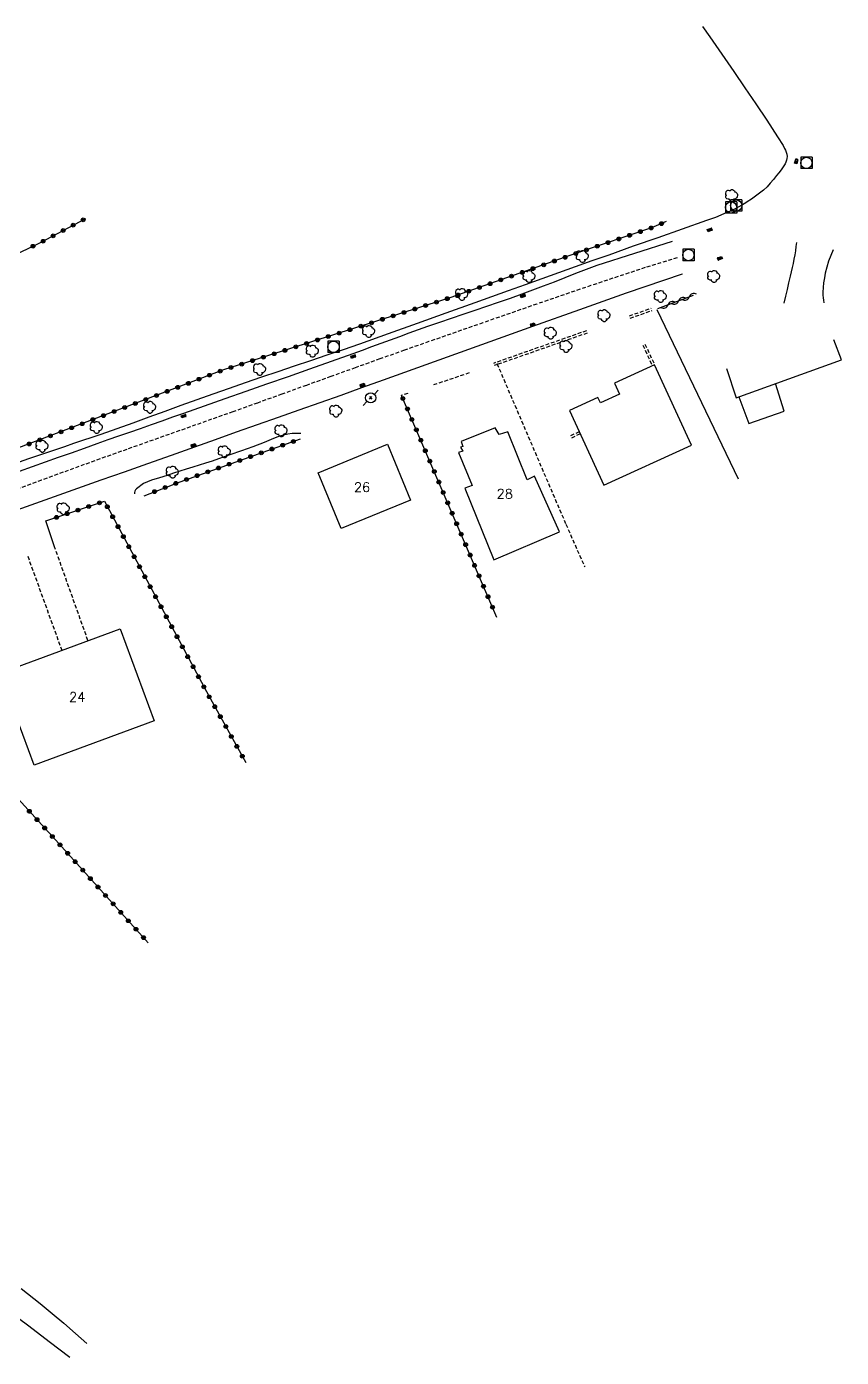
# Model space of a CAD drawing. Header units: millimetres. Extents: x 168000 to 169000, y 126998 to 128000.
# Drawn here: x 168387.4 to 168495, y 127813.6 to 127989.5 of the extents above; entities that cross this region are included whole.
import ezdxf
from ezdxf.enums import TextEntityAlignment as Align

# ---------------------------------------------------------------- set-up
doc = ezdxf.new("R2010")
doc.units = ezdxf.units.MM
doc.linetypes.add('DASHED', pattern=[0.75, 0.5, -0.25])
doc.layers.get('0').update_dxf_attribs({"linetype": 'CONTINUOUS'})
for name, color, linetype in [('W0001', 6, 'DASHED'), ('W0014', 7, 'CONTINUOUS'), ('W0017', 7, 'CONTINUOUS'), ('W0101', 7, 'CONTINUOUS'), ('W0104', 1, 'CONTINUOUS'), ('W0112', 1, 'DASHED'), ('W0211', 2, 'CONTINUOUS'), ('W0300', 7, 'CONTINUOUS'), ('W0310', 3, 'CONTINUOUS'), ('W0323', 7, 'CONTINUOUS'), ('W0333', 7, 'CONTINUOUS'), ('W0401', 7, 'CONTINUOUS'), ('W0420', 7, 'CONTINUOUS'), ('W0473', 7, 'CONTINUOUS'), ('W0991', 7, 'CONTINUOUS')]:
    doc.layers.add(name, color=color, linetype=linetype)
doc.styles.get("Standard").update_dxf_attribs({"font": 'romans.shx', "width": 0.85})

# ---------------------------------------------------------------- blocks, each defined once
blk = doc.blocks.new('T300')
for p, q in [((-0.8, 0.51), (-0.86, 0.34)), ((-0.86, 0.34), (-0.86, 0.17)), ((-0.86, 0.17), (-0.74, 0.06)), ((-0.69, 0.63), (-0.8, 0.51)), ((-0.8, -0.06), (-0.74, 0.06)), ((-0.74, 0.06), (-0.69, 0.11)), ((-0.57, 0.69), (-0.69, 0.63)), ((-0.46, 0.69), (-0.57, 0.69)), ((-0.29, 0.63), (-0.46, 0.69)), ((-0.29, 0.63), (-0.17, 0.74)), ((-0.23, 0.57), (-0.29, 0.63)), ((-0.17, 0.74), (-0.06, 0.8)), ((-0.06, 0.8), (0.06, 0.8)), ((0.06, 0.8), (0.23, 0.74)), ((0.23, 0.74), (0.34, 0.63)), ((0.34, 0.63), (0.4, 0.51)), ((0.46, 0.46), (0.34, 0.46)), ((0.4, 0.51), (0.4, 0.46)), ((0.57, 0.4), (0.46, 0.46)), ((0.57, 0.4), (0.69, 0.29)), ((0.69, 0.29), (0.74, 0.17)), ((0.74, 0.06), (0.69, -0.17)), ((0.74, 0.17), (0.74, 0.06)), ((-0.8, -0.17), (-0.8, -0.06)), ((-0.8, -0.23), (-0.8, -0.17)), ((-0.74, -0.34), (-0.8, -0.23)), ((-0.69, -0.4), (-0.74, -0.34)), ((-0.51, -0.46), (-0.69, -0.4)), ((-0.4, -0.46), (-0.51, -0.46)), ((-0.4, -0.46), (-0.34, -0.46)), ((-0.34, -0.46), (-0.34, -0.4)), ((-0.34, -0.51), (-0.34, -0.46)), ((-0.29, -0.63), (-0.34, -0.51)), ((-0.17, -0.74), (-0.29, -0.63)), ((-0.06, -0.8), (-0.17, -0.74)), ((0.06, -0.8), (-0.06, -0.8)), ((0.17, -0.74), (0.06, -0.8)), ((0.23, -0.69), (0.17, -0.74)), ((0.29, -0.46), (0.23, -0.46)), ((0.29, -0.63), (0.23, -0.69)), ((0.46, -0.4), (0.29, -0.46)), ((0.34, -0.51), (0.29, -0.63)), ((0.34, -0.51), (0.34, -0.46)), ((0.57, -0.34), (0.46, -0.4)), ((0.63, -0.29), (0.57, -0.34)), ((0.69, -0.17), (0.63, -0.29))]:
    blk.add_line(p, q)
blk = doc.blocks.new('T420')
for p, q in [((0.75, 0.75), (-0.75, 0.75)), ((-0.75, 0.75), (-0.75, -0.75)), ((0.75, 0.75), (0.75, -0.75)), ((0.75, -0.75), (-0.75, -0.75))]:
    blk.add_line(p, q)
blk.add_ellipse((0, 0), major_axis=(-0.53, 0.53), ratio=1, start_param=3.926991, end_param=10.210176)
blk = doc.blocks.new('T401')
for p, q in [((-0.3, 0.3), (0, 0.3)), ((-0.3, -0.25), (-0.3, 0.3)), ((-0.3, 0.15), (0, 0.15)), ((-0.3, 0), (0, 0)), ((0, 0.3), (0, -0.25)), ((-0.3, -0.15), (0, -0.15)), ((-0.3, -0.25), (-0.3, -0.3)), ((-0.3, -0.3), (0, -0.3)), ((0, -0.3), (0, -0.25))]:
    blk.add_line(p, q)
blk = doc.blocks.new('T473')
for p, q in [((-0.166667, 0.166667), (0.166667, -0.166667)), ((-0.166667, -0.166667), (0.166667, 0.166667)), ((0.500001, 0.500001), (1.000002, 1.000002)), ((-1.000002, -1.000002), (-0.500001, -0.500001))]:
    blk.add_line(p, q)
blk.add_ellipse((0, 0), major_axis=(0.471405, 0.471405), ratio=1, start_param=5.4977871438, end_param=11.780972451)
blk = doc.blocks.new('t310o')
at = {"color": 0, "linetype": 'Continuous'}
for centre, start, end in [((-0.5, 0.38), 216.8699, 323.1304), ((0.5, -0.37), 36.8699, 143.1303)]:
    blk.add_arc(centre, 0.625, start, end, dxfattribs=at)
blk = doc.blocks.new('t323o')
at = {"color": 0, "linetype": 'Continuous'}
for radius in [0.25, 0.15]:
    blk.add_circle((0, 0), radius, dxfattribs=at)

msp = doc.modelspace()

# ---------------------------------------------------------------- linework, layer by layer
at = {"layer": 'W0001'}
msp.add_lwpolyline([(168473.33, 127958.93), (168469.09, 127957.63), (168461.93, 127955.25), (168454.78, 127952.81), (168447.65, 127950.33), (168440.52, 127947.84), (168437.27, 127946.7), (168434.03, 127945.55), (168430.79, 127944.39), (168427.56, 127943.23), (168424.32, 127942.06), (168421.09, 127940.9), (168417.85, 127939.73), (168414.61, 127938.57), (168411.81, 127937.58), (168409, 127936.58), (168406.2, 127935.59), (168403.39, 127934.59), (168400.59, 127933.6), (168397.79, 127932.6), (168394.98, 127931.59), (168392.19, 127930.58), (168389.31, 127929.53), (168386.45, 127928.47)], dxfattribs=at)
at = {"layer": 'W0014'}
for points in [[(168476.67, 127989.47), (168477.62, 127988.12), (168479.21, 127985.84), (168480.79, 127983.55), (168482.25, 127981.4), (168483.71, 127979.25), (168485.15, 127977.09), (168486.57, 127974.91), (168486.82, 127974.53), (168487.07, 127974.16), (168487.3, 127973.78), (168487.51, 127973.38), (168487.62, 127973.13), (168487.73, 127972.87), (168487.81, 127972.6), (168487.84, 127972.32), (168487.82, 127972.06), (168487.76, 127971.82), (168487.67, 127971.58), (168487.57, 127971.36), (168487.33, 127970.93), (168487.05, 127970.53), (168486.75, 127970.16), (168486.44, 127969.78), (168486.04, 127969.28), (168485.62, 127968.79), (168485.19, 127968.32), (168484.72, 127967.87), (168484.21, 127967.44), (168483.68, 127967.05), (168483.13, 127966.68), (168482.58, 127966.32), (168482.37, 127966.18), (168482.16, 127966.04), (168481.95, 127965.9), (168481.73, 127965.78), (168480.62, 127965.23), (168479.5, 127964.72), (168478.36, 127964.26), (168477.2, 127963.84)], [(168477.2, 127963.84), (168473.97, 127962.71), (168470.74, 127961.58), (168467.51, 127960.44), (168464.28, 127959.29), (168462.06, 127958.51), (168459.85, 127957.72), (168457.64, 127956.92), (168455.43, 127956.13), (168453.22, 127955.34), (168451, 127954.54), (168448.79, 127953.75), (168446.58, 127952.96), (168442.77, 127951.6), (168438.96, 127950.23), (168435.15, 127948.86), (168431.33, 127947.52), (168429.18, 127946.78), (168427.03, 127946.05), (168424.87, 127945.32), (168422.72, 127944.6), (168420.56, 127943.87), (168418.41, 127943.15), (168416.25, 127942.41), (168414.11, 127941.67), (168411.98, 127940.92), (168409.86, 127940.16), (168407.74, 127939.39), (168405.63, 127938.62), (168403.51, 127937.85), (168401.39, 127937.08), (168399.27, 127936.32), (168397.15, 127935.57), (168395.96, 127935.16), (168394.76, 127934.76), (168393.57, 127934.36), (168392.38, 127933.96), (168391.18, 127933.56), (168389.99, 127933.16), (168388.79, 127932.76), (168387.6, 127932.35), (168384.41, 127931.21)], [(168472.65, 127961.07), (168472.65, 127961.07), (168472.65, 127961.07), (168472.65, 127961.07), (168472.65, 127961.07), (168462.72, 127957.92), (168461.29, 127957.38), (168459.88, 127956.83), (168458.46, 127956.28), (168457.05, 127955.72), (168455.63, 127955.17), (168454.21, 127954.63), (168452.79, 127954.1), (168451.24, 127953.55), (168449.68, 127953.01), (168448.13, 127952.47), (168446.57, 127951.95), (168445.01, 127951.42), (168443.46, 127950.89), (168441.9, 127950.36), (168440.35, 127949.82), (168439.11, 127949.38), (168437.87, 127948.94), (168436.63, 127948.49), (168435.4, 127948.04), (168434.16, 127947.59), (168432.92, 127947.14), (168431.69, 127946.69), (168430.45, 127946.25), (168427.6, 127945.23), (168424.76, 127944.22), (168421.91, 127943.21), (168419.07, 127942.2), (168416.32, 127941.23), (168413.57, 127940.27), (168410.83, 127939.3), (168408.08, 127938.34), (168406.65, 127937.84), (168405.22, 127937.34), (168403.8, 127936.84), (168402.37, 127936.34), (168400.94, 127935.85), (168399.52, 127935.35), (168398.09, 127934.85), (168396.66, 127934.34), (168394.95, 127933.74), (168393.24, 127933.12), (168391.52, 127932.51), (168389.81, 127931.9), (168388.1, 127931.28), (168386.38, 127930.67)], [(168384.86, 127925.18), (168387.95, 127926.27), (168391.04, 127927.36), (168394.13, 127928.46), (168397.22, 127929.56), (168400.31, 127930.65), (168403.4, 127931.75), (168406.49, 127932.85), (168409.58, 127933.94), (168412.34, 127934.92), (168415.1, 127935.9), (168417.87, 127936.87), (168420.63, 127937.85), (168423.39, 127938.82), (168426.15, 127939.8), (168428.91, 127940.78), (168431.67, 127941.77), (168434.5, 127942.78), (168437.32, 127943.79), (168440.15, 127944.81), (168442.97, 127945.83), (168445.79, 127946.85), (168448.61, 127947.86), (168451.44, 127948.88), (168454.26, 127949.88), (168460.45, 127952.08), (168466.63, 127954.28), (168474.01, 127956.78), (168474.01, 127956.78)]]:
    msp.add_lwpolyline(points, dxfattribs=at)
at = {"layer": 'W0017'}
for points in [[(168487.44, 127952.94), (168487.66, 127953.83), (168487.88, 127954.71), (168488.09, 127955.6), (168488.3, 127956.49), (168488.43, 127957.05), (168488.56, 127957.62), (168488.68, 127958.18), (168488.79, 127958.75), (168488.89, 127959.3), (168488.98, 127959.85), (168489.06, 127960.41), (168489.14, 127960.96)], [(168493.92, 127959.99), (168493.61, 127959.24), (168493.33, 127958.47), (168493.08, 127957.69), (168492.88, 127956.9), (168492.76, 127956.27), (168492.66, 127955.63), (168492.6, 127955), (168492.57, 127954.36), (168492.58, 127954), (168492.6, 127953.65), (168492.64, 127953.3), (168492.7, 127952.96)], [(168391.05, 127920.74), (168389.89, 127924.14)], [(168386.64, 127822.72), (168387.49, 127822.06), (168388.33, 127821.4), (168389.16, 127820.72), (168390.72, 127819.43), (168392.27, 127818.12), (168393.81, 127816.78), (168395.32, 127815.43)], [(168393.08, 127813.61), (168390.36, 127815.66), (168387.64, 127817.72), (168384.93, 127819.78)]]:
    msp.add_lwpolyline(points, dxfattribs=at)
at = {"layer": 'W0101'}
for points in [[(168481.1, 127940.42), (168495.01, 127945.43), (168494.02, 127948.09)], [(168463.17, 127939.74), (168462.83, 127940.46), (168459.07, 127938.74), (168463.61, 127928.86), (168475.19, 127934.18), (168470.32, 127944.79)], [(168470.32, 127944.79), (168465.05, 127942.37), (168465.71, 127940.91)], [(168479.84, 127944.29), (168481.1, 127940.42)], [(168465.7, 127940.91), (168463.18, 127939.75)]]:
    msp.add_lwpolyline(points, dxfattribs=at)
for points in [[(168449.09, 127919.02), (168457.77, 127922.69), (168454.48, 127930.08), (168453.49, 127929.56), (168450.94, 127935.92), (168449.78, 127935.56), (168449.28, 127936.46), (168444.76, 127934.63), (168445.01, 127933.98), (168444.7, 127933.88), (168444.98, 127933.36), (168444.41, 127933.19), (168446.24, 127928.85), (168445.27, 127928.49)], [(168425.88, 127930.52), (168435.05, 127934.29), (168438.09, 127926.9), (168428.92, 127923.13)], [(168383.86, 127904.05), (168399.71, 127909.9), (168404.22, 127897.71), (168388.36, 127891.86)]]:
    msp.add_lwpolyline(points, close=True, dxfattribs=at)
at = {"layer": 'W0104'}
msp.add_lwpolyline([(168481.48, 127940.56), (168482.77, 127937.02), (168487.44, 127938.64), (168486.31, 127942.29)], dxfattribs=at)
at = {"layer": 'W0112'}
for points in [[(168467, 127951.25), (168469.9, 127952.26)], [(168467.1, 127950.95), (168470.01, 127951.96)], [(168461.33, 127949.28), (168449.03, 127944.97)], [(168461.44, 127948.97), (168449.13, 127944.67)], [(168468.77, 127947.38), (168470.02, 127944.67)], [(168469.06, 127947.52), (168470.32, 127944.8)], [(168449.51, 127944.94), (168458.61, 127923.72), (168461.11, 127918.06)], [(168445.85, 127943.7), (168441.09, 127942.11)], [(168437.73, 127940.99), (168436.83, 127940.73)], [(168459.27, 127935.44), (168460.32, 127935.93)], [(168459.4, 127935.15), (168460.45, 127935.64)], [(168395.46, 127908.34), (168391.05, 127920.74)], [(168387.51, 127919.48), (168392, 127907.06)]]:
    msp.add_lwpolyline(points, dxfattribs=at)
at = {"layer": 'W0211'}
msp.add_lwpolyline([(168423.6, 127935.71), (168423.02, 127935.72), (168422.44, 127935.68), (168421.86, 127935.61), (168421.3, 127935.49), (168420.96, 127935.4), (168420.64, 127935.3), (168420.32, 127935.17), (168420, 127935.04), (168419.69, 127934.9), (168419.38, 127934.77), (168419.06, 127934.63), (168418.75, 127934.51), (168417.24, 127933.95), (168415.74, 127933.41), (168414.22, 127932.87), (168412.71, 127932.34), (168411.86, 127932.06), (168411.01, 127931.79), (168410.16, 127931.53), (168409.31, 127931.27), (168408.46, 127931.01), (168407.61, 127930.74), (168406.76, 127930.46), (168405.93, 127930.15), (168404.91, 127929.83), (168403.85, 127929.52), (168402.8, 127929.09), (168401.89, 127928.41), (168401.77, 127928.26), (168401.68, 127928.09), (168401.63, 127927.9), (168401.61, 127927.71)], dxfattribs=at)
at = {"layer": 'W0310'}
msp.add_lwpolyline([(168475.44, 127953.96), (168470.7, 127952.18)], dxfattribs=at)
at = {"layer": 'W0323'}
for points in [[(168386.3, 127933.79), (168381.23, 127944.44), (168376.67, 127954.91), (168389.2, 127960.93), (168395.18, 127964.12)], [(168471.88, 127963.71), (168469.94, 127962.88), (168460.02, 127959.52), (168443.26, 127953.62), (168413.38, 127944.11), (168386.3, 127933.79)], [(168449.51, 127911.37), (168436.91, 127940.73)], [(168402.88, 127927.48), (168407.64, 127929.33), (168423.53, 127934.98)], [(168389.89, 127924.14), (168397.64, 127926.76), (168411.42, 127901.04), (168416.31, 127892.24)], [(168403.44, 127868.38), (168391.6, 127881.54), (168377.23, 127897.3), (168361.89, 127914.06), (168372.44, 127917.81)]]:
    msp.add_lwpolyline(points, dxfattribs=at)
at = {"layer": 'W0333'}
msp.add_lwpolyline([(168470.64, 127952.11), (168481.36, 127929.73)], dxfattribs=at)

# ---------------------------------------------------------------- block references
at = {"layer": 'W0300'}
for p in [(168480.55, 127967.13), (168460.81, 127959.1), (168453.77, 127956.44), (168478.18, 127956.44), (168444.89, 127954.07), (168471.13, 127953.8), (168463.68, 127951.27), (168432.58, 127949.19), (168456.6, 127948.95), (168425.15, 127946.58), (168458.66, 127947.21), (168418.18, 127944.17), (168403.66, 127939.16), (168428.25, 127938.66), (168396.62, 127936.5), (168421.02, 127936.05), (168389.44, 127934.01), (168413.52, 127933.28), (168406.66, 127930.58), (168392.23, 127925.76)]:
    msp.add_blockref('T300', p, dxfattribs=at)
at = {"layer": 'W0310', "rotation": 200.5883851613513}
for p in [(168473.51, 127953.24), (168474.92, 127953.77), (168472.11, 127952.71)]:
    msp.add_blockref('t310o', p, dxfattribs=at)
at = {"layer": 'W0323'}
for p, rotation in [((168394.84, 127963.94), 28.05049624034602), ((168390.86, 127961.82), 28.05049624034602), ((168392.19, 127962.53), 28.05049624034602), ((168393.51, 127963.23), 28.05049624034602), ((168467.03, 127961.89), 198.7187603182533), ((168468.45, 127962.38), 198.7187603182533), ((168469.87, 127962.86), 198.7187603182533), ((168471.25, 127963.44), 202.9836374164687), ((168388.2, 127960.45), 25.69331430147511), ((168389.54, 127961.11), 28.05049624034602), ((168462.76, 127960.45), 198.7187603182533), ((168464.18, 127960.93), 198.7187603182533), ((168465.61, 127961.41), 198.7187603182533), ((168457.09, 127958.49), 199.4051763172345), ((168458.51, 127958.99), 199.4051763172345), ((168459.92, 127959.49), 199.4051763172345), ((168461.34, 127959.97), 198.7187603182533), ((168452.85, 127956.99), 199.4051763172345), ((168454.26, 127957.49), 199.4051763172345), ((168455.68, 127957.99), 199.4051763172345), ((168447.19, 127955), 199.4051763172345), ((168448.6, 127955.5), 199.4051763172345), ((168450.02, 127956), 199.4051763172345), ((168451.43, 127956.5), 199.4051763172345), ((168441.51, 127953.06), 197.6535282980157), ((168442.94, 127953.52), 197.6535282980157), ((168444.36, 127954), 199.4051763172345), ((168445.78, 127954.5), 199.4051763172345), ((168437.22, 127951.7), 197.6535282980157), ((168438.65, 127952.15), 197.6535282980157), ((168440.08, 127952.61), 197.6535282980157), ((168431.51, 127949.88), 197.6535282980157), ((168432.94, 127950.33), 197.6535282980157), ((168434.37, 127950.79), 197.6535282980157), ((168435.8, 127951.24), 197.6535282980157), ((168425.79, 127948.06), 197.6535282980157), ((168427.22, 127948.51), 197.6535282980157), ((168428.65, 127948.97), 197.6535282980157), ((168430.08, 127949.42), 197.6535282980157), ((168420.07, 127946.24), 197.6535282980157), ((168421.5, 127946.69), 197.6535282980157), ((168422.93, 127947.15), 197.6535282980157), ((168424.36, 127947.6), 197.6535282980157), ((168414.36, 127944.42), 197.6535282980157), ((168415.78, 127944.87), 197.6535282980157), ((168417.21, 127945.33), 197.6535282980157), ((168418.64, 127945.78), 197.6535282980157), ((168410.13, 127942.87), 200.8614964007582), ((168411.53, 127943.4), 200.8614964007582), ((168412.93, 127943.94), 200.8614964007582), ((168404.52, 127940.73), 200.8614964007582), ((168405.93, 127941.27), 200.8614964007582), ((168407.33, 127941.8), 200.8614964007582), ((168408.73, 127942.33), 200.8614964007582), ((168400.32, 127939.13), 200.8614964007582), ((168401.72, 127939.66), 200.8614964007582), ((168403.12, 127940.2), 200.8614964007582), ((168437.08, 127940.32), 113.2331238208271), ((168437.68, 127938.94), 113.2331238208271), ((168396.11, 127937.53), 200.8614964007582), ((168397.52, 127938.06), 200.8614964007582), ((168398.92, 127938.6), 200.8614964007582), ((168438.27, 127937.56), 113.2331238208271), ((168391.91, 127935.92), 200.8614964007582), ((168393.31, 127936.46), 200.8614964007582), ((168394.71, 127936.99), 200.8614964007582), ((168438.86, 127936.18), 113.2331238208271), ((168387.7, 127934.32), 200.8614964007582), ((168389.11, 127934.86), 200.8614964007582), ((168390.51, 127935.39), 200.8614964007582), ((168421.2, 127934.15), 19.56558322316543), ((168422.61, 127934.65), 19.56558322316543), ((168439.45, 127934.81), 113.2331238208271), ((168415.54, 127932.14), 19.56558322316543), ((168416.96, 127932.65), 19.56558322316543), ((168418.37, 127933.15), 19.56558322316543), ((168419.78, 127933.65), 19.56558322316543), ((168440.04, 127933.43), 113.2331238208271), ((168440.63, 127932.05), 113.2331238208271), ((168411.3, 127930.64), 19.56558322316543), ((168412.72, 127931.14), 19.56558322316543), ((168414.13, 127931.64), 19.56558322316543), ((168441.23, 127930.67), 113.2331238208271), ((168405.67, 127928.57), 21.2644333779916), ((168407.07, 127929.11), 21.2644333779916), ((168408.48, 127929.63), 19.56558322316543), ((168409.89, 127930.13), 19.56558322316543), ((168441.82, 127929.29), 113.2331238208271), ((168404.27, 127928.02), 21.2644333779916), ((168442.41, 127927.91), 113.2331238208271), ((168392.73, 127925.1), 18.64323173532923), ((168394.15, 127925.58), 18.64323173532923), ((168395.57, 127926.06), 18.64323173532923), ((168396.99, 127926.54), 18.64323173532923), ((168398.02, 127926.03), 298.1924990879278), ((168443, 127926.54), 113.2331238208271), ((168443.59, 127925.16), 113.2331238208271), ((168391.31, 127924.62), 18.64323173532923), ((168398.73, 127924.71), 298.1924990879278), ((168399.44, 127923.39), 298.1924990879278), ((168444.18, 127923.78), 113.2331238208271), ((168400.15, 127922.07), 298.1924990879278), ((168444.78, 127922.4), 113.2331238208271), ((168400.86, 127920.74), 298.1924990879278), ((168445.37, 127921.02), 113.2331238208271), ((168445.96, 127919.64), 113.2331238208271), ((168401.57, 127919.42), 298.1924990879278), ((168402.28, 127918.1), 298.1924990879278), ((168446.55, 127918.27), 113.2331238208271), ((168402.98, 127916.78), 298.1924990879278), ((168447.14, 127916.89), 113.2331238208271), ((168403.69, 127915.46), 298.1924990879278), ((168447.73, 127915.51), 113.2331238208271), ((168404.4, 127914.13), 298.1924990879278), ((168405.11, 127912.81), 298.1924990879278), ((168448.33, 127914.13), 113.2331238208271), ((168448.92, 127912.75), 113.2331238208271), ((168405.82, 127911.49), 298.1924990879278), ((168406.53, 127910.17), 298.1924990879278), ((168407.24, 127908.85), 298.1924990879278), ((168407.94, 127907.52), 298.1924990879278), ((168408.65, 127906.2), 298.1924990879278), ((168409.36, 127904.88), 298.1924990879278), ((168410.07, 127903.56), 298.1924990879278), ((168410.78, 127902.23), 298.1924990879278), ((168411.49, 127900.91), 299.0735590552002), ((168412.22, 127899.6), 299.0735590552002), ((168412.95, 127898.29), 299.0735590552002), ((168413.68, 127896.98), 299.0735590552002), ((168414.41, 127895.67), 299.0735590552002), ((168415.13, 127894.36), 299.0735590552002), ((168415.86, 127893.05), 299.0735590552002), ((168387.73, 127885.78), 132.3437941172105), ((168388.74, 127884.67), 132.3437941172105), ((168389.75, 127883.56), 132.3437941172105), ((168390.76, 127882.45), 132.3437941172105), ((168391.77, 127881.34), 131.9815910831771), ((168392.78, 127880.23), 131.9815910831771), ((168393.78, 127879.11), 131.9815910831771), ((168394.78, 127878), 131.9815910831771), ((168395.79, 127876.88), 131.9815910831771), ((168396.79, 127875.77), 131.9815910831771), ((168397.79, 127874.65), 131.9815910831771), ((168398.8, 127873.54), 131.9815910831771), ((168399.8, 127872.42), 131.9815910831771), ((168400.8, 127871.31), 131.9815910831771), ((168401.81, 127870.19), 131.9815910831771), ((168402.81, 127869.08), 131.9815910831771)]:
    msp.add_blockref('t323o', p, dxfattribs=dict(at, rotation=rotation))
at = {"layer": 'W0401'}
for p, rotation in [((168488.91, 127971.7), 164.8592824314446), ((168477.58, 127962.75), 109.702827449437), ((168479, 127958.71), 289.125066756502), ((168452.89, 127954.01), 109.9703249780914), ((168454.26, 127949.96), 289.5963771299895), ((168430.49, 127946.01), 109.7021171097633), ((168431.77, 127941.96), 289.6392912085447), ((168408.07, 127938.15), 109.3286150451904), ((168409.44, 127934.01), 289.5148451618671)]:
    msp.add_blockref('T401', p, dxfattribs=dict(at, rotation=rotation))
at = {"layer": 'W0420'}
for p in [(168490.39, 127971.46), (168480.43, 127965.58), (168481.12, 127965.82), (168474.8, 127959.29), (168427.91, 127947.15)]:
    msp.add_blockref('T420', p, dxfattribs=at)
at = {"layer": 'W0473'}
msp.add_blockref('T473', (168432.82, 127940.42), dxfattribs=at)

# ---------------------------------------------------------------- texts
at = {"layer": 'W0991'}
for s, p in [('26', (168431.68, 127928.6)), ('28', (168450.54, 127927.74)), ('24', (168394.04, 127900.88))]:
    msp.add_text(s, height=1.25, dxfattribs=at).set_placement(p, align=Align.MIDDLE_CENTER)

doc.saveas('drawing.dxf')
